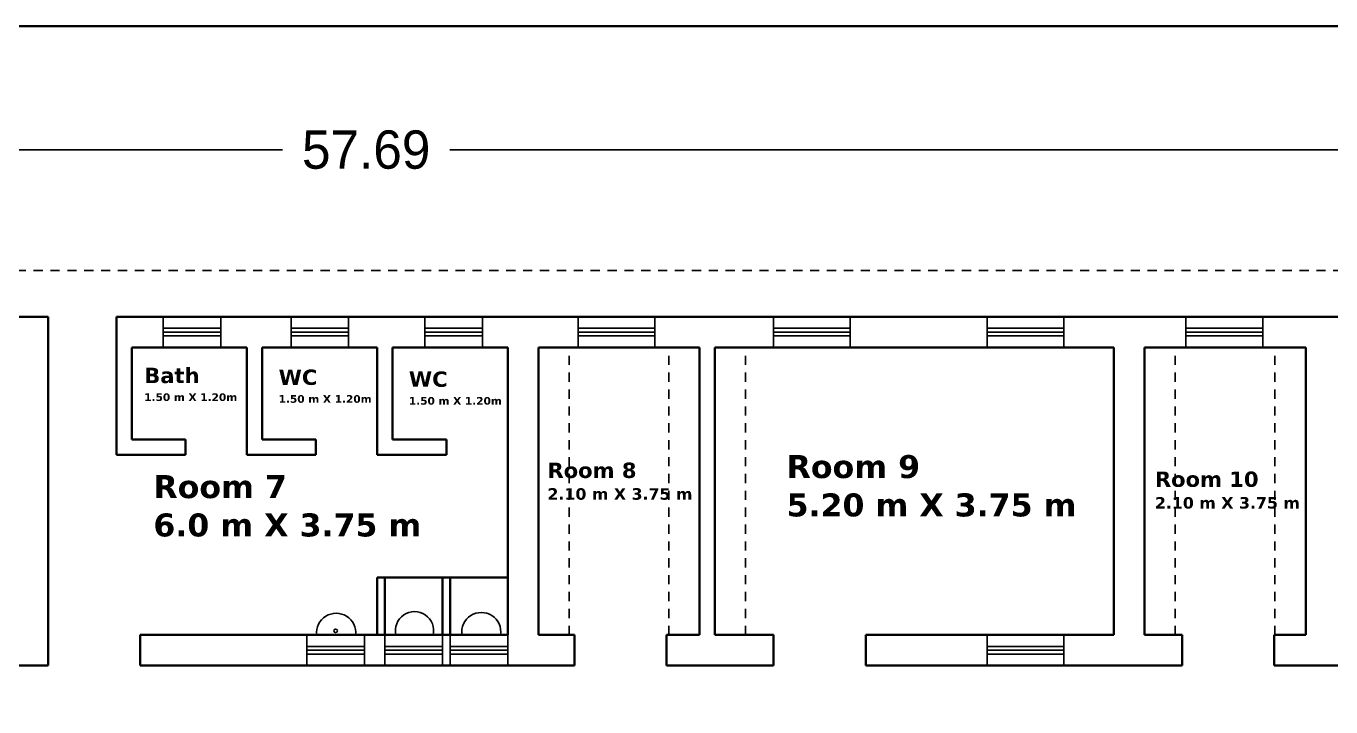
# Model space of a CAD drawing. Header units: inches. Extents: x 23 to 232, y -46 to 52.
# Drawn here: x 101.36 to 118.37, y -14.35 to -5.47 of the extents above; entities that cross this region are included whole.
import ezdxf

# ---------------------------------------------------------------- set-up
doc = ezdxf.new("R2010")
doc.units = ezdxf.units.IN
doc.header["$MEASUREMENT"] = 0
doc.linetypes.add('ACAD_ISO02W100', pattern=[15, 12, -3])
doc.dimstyles.get("Standard").update_dxf_attribs({"dimtxt": 0.18, "dimasz": 0.18, "dimexe": 0.18, "dimexo": 0.0625, "dimgap": 0.09, "dimtad": 0, "dimtih": 1, "dimtoh": 1, "dimdec": 4, "dimzin": 0, "dimdsep": 46, "dimtxsty": 'Standard', "dimcen": 0.09, "dimadec": 0, "dimazin": 0, "dimtfac": 1, "dimtdec": 4, "dimtofl": 0, "dimtmove": 0, "dimatfit": 3, "dimfxl": 1, "dimtolj": 1, "dimtzin": 0, "dimarcsym": 0})

# ---------------------------------------------------------------- blocks, each defined once
blk = doc.blocks.new('*D18')
at = {"color": 0, "lineweight": -2}
for p, q in [((76.949, -9.201), (76.949, -6.908)), ((134.639, -9.201), (134.639, -6.908)), ((77.129, -7.088), (104.704, -7.088)), ((134.459, -7.088), (106.884, -7.088))]:
    blk.add_line(p, q, dxfattribs=at)
at = {"color": 0}
for points in [[(77.129, -7.058), (77.129, -7.118), (76.949, -7.088)], [(134.459, -7.058), (134.459, -7.118), (134.639, -7.088)]]:
    blk.add_solid(points, dxfattribs=at)
at = {"layer": 'Defpoints', "color": 0}
for p in [(134.639, -7.088), (76.949, -9.264), (134.639, -9.264)]:
    blk.add_point(p, dxfattribs=at)
at = {"color": 0, "insert": (105.794, -7.088), "char_height": 0.5, "attachment_point": 5}
blk.add_mtext('\\A1;57.69', dxfattribs=at)

msp = doc.modelspace()

# ---------------------------------------------------------------- linework, layer by layer
at = {"linetype": 'ACAD_ISO02W100', "ltscale": 0.01}
for p, q in [((135.23885, -8.66363), (76.34885, -8.66363)), ((108.43885, -13.41363), (108.43885, -9.66363)), ((109.73885, -13.41363), (109.73885, -9.66363)), ((110.73885, -13.41363), (110.73885, -9.66363)), ((116.33885, -13.41363), (116.33885, -9.66363)), ((117.63885, -13.41363), (117.63885, -9.66363))]:
    msp.add_line(p, q, dxfattribs=at)
at = {"lineweight": 40}
for p, q in [((76.94885, -9.26363), (101.64885, -9.26363)), ((101.64885, -13.81363), (101.64885, -9.26363)), ((102.53885, -11.06363), (102.53885, -9.26363)), ((102.53885, -9.26363), (134.63885, -9.26363)), ((102.73885, -10.86363), (102.73885, -9.66363)), ((102.73885, -9.66363), (104.23885, -9.66363)), ((104.23885, -11.06363), (104.23885, -9.66363)), ((104.43885, -10.86363), (104.43885, -9.66363)), ((104.43885, -9.66363), (105.93885, -9.66363)), ((105.93885, -11.06363), (105.93885, -9.66363)), ((106.13885, -10.86363), (106.13885, -9.66363)), ((106.13885, -9.66363), (107.63885, -9.66363)), ((107.63885, -13.41363), (107.63885, -9.66363)), ((108.03885, -13.41363), (108.03885, -9.66363)), ((108.03885, -9.66363), (110.13885, -9.66363)), ((110.13885, -13.41363), (110.13885, -9.66363)), ((110.33885, -13.41363), (110.33885, -9.66363)), ((110.33885, -9.66363), (115.53885, -9.66363)), ((115.53885, -13.41363), (115.53885, -9.66363)), ((115.93885, -13.41363), (115.93885, -9.66363)), ((115.93885, -9.66363), (118.03885, -9.66363)), ((118.03885, -13.41363), (118.03885, -9.66363)), ((102.73885, -10.86363), (103.43885, -10.86363)), ((103.43885, -11.06363), (103.43885, -10.86363)), ((104.43885, -10.86363), (105.13885, -10.86363)), ((105.13885, -11.06363), (105.13885, -10.86363)), ((106.13885, -10.86363), (106.83885, -10.86363)), ((106.83885, -11.06363), (106.83885, -10.86363)), ((102.53885, -11.06363), (103.43885, -11.06363)), ((104.23885, -11.06363), (105.13885, -11.06363)), ((105.93885, -11.06363), (106.83885, -11.06363)), ((105.93885, -13.41363), (105.93885, -12.66363)), ((105.93885, -12.66363), (107.63885, -12.66363)), ((106.03885, -13.41363), (106.03885, -12.66363)), ((106.78885, -13.41363), (106.78885, -12.66363)), ((106.88885, -13.41363), (106.88885, -12.66363)), ((102.84885, -13.81363), (102.84885, -13.41363)), ((102.84885, -13.41363), (107.63885, -13.41363)), ((108.03885, -13.41363), (108.50927, -13.41363)), ((108.50927, -13.41363), (108.50927, -13.81363)), ((109.70927, -13.41363), (110.13885, -13.41363)), ((109.70927, -13.41363), (109.70927, -13.81363)), ((110.33885, -13.41363), (111.10395, -13.41363)), ((111.10395, -13.41363), (111.10395, -13.81363)), ((112.30395, -13.41363), (115.53885, -13.41363)), ((112.30395, -13.41363), (112.30395, -13.81363)), ((115.93885, -13.41363), (116.43005, -13.41363)), ((116.43005, -13.41363), (116.43005, -13.81363)), ((117.63005, -13.41363), (118.03885, -13.41363)), ((117.63005, -13.41363), (117.63005, -13.81363)), ((97.98206, -13.81363), (101.64885, -13.81363)), ((102.84885, -13.81363), (108.50927, -13.81363)), ((109.70927, -13.81363), (111.10395, -13.81363)), ((112.30395, -13.81363), (116.43005, -13.81363)), ((117.63005, -13.81363), (119.15273, -13.81363))]:
    msp.add_line(p, q, dxfattribs=at)
at = {"color": 6}
for p, q in [((103.14862, -9.66363), (103.14862, -9.26363)), ((103.89862, -9.66363), (103.89862, -9.26363)), ((104.81509, -9.66363), (104.81509, -9.26363)), ((105.56509, -9.66363), (105.56509, -9.26363)), ((106.55779, -9.66363), (106.55779, -9.26363)), ((107.30779, -9.66363), (107.30779, -9.26363)), ((108.55784, -9.26363), (108.55784, -9.66363)), ((109.55784, -9.26363), (109.55784, -9.66363)), ((111.10395, -9.26363), (111.10395, -9.66363)), ((112.10395, -9.26363), (112.10395, -9.66363)), ((113.8886, -9.26363), (113.8886, -9.66363)), ((114.8886, -9.26363), (114.8886, -9.66363)), ((116.47863, -9.26363), (116.47863, -9.66363)), ((117.47863, -9.26363), (117.47863, -9.66363)), ((103.14862, -9.41363), (103.89862, -9.41363)), ((103.14862, -9.46363), (103.89862, -9.46363)), ((103.14862, -9.51363), (103.89862, -9.51363)), ((104.81509, -9.41363), (105.56509, -9.41363)), ((104.81509, -9.46363), (105.56509, -9.46363)), ((104.81509, -9.51363), (105.56509, -9.51363)), ((106.55779, -9.41363), (107.30779, -9.41363)), ((106.55779, -9.46363), (107.30779, -9.46363)), ((106.55779, -9.51363), (107.30779, -9.51363)), ((108.55784, -9.41363), (109.55784, -9.41363)), ((108.55784, -9.46363), (109.55784, -9.46363)), ((108.55784, -9.51363), (109.55784, -9.51363)), ((111.10395, -9.41363), (112.10395, -9.41363)), ((111.10395, -9.46363), (112.10395, -9.46363)), ((111.10395, -9.51363), (112.10395, -9.51363)), ((113.8886, -9.41363), (114.8886, -9.41363)), ((113.8886, -9.46363), (114.8886, -9.46363)), ((113.8886, -9.51363), (114.8886, -9.51363)), ((116.47863, -9.41363), (117.47863, -9.41363)), ((116.47863, -9.46363), (117.47863, -9.46363)), ((116.47863, -9.51363), (117.47863, -9.51363)), ((105.02107, -13.81363), (105.02107, -13.41363)), ((105.77107, -13.81363), (105.77107, -13.41363)), ((106.03885, -13.81363), (106.03885, -13.41363)), ((106.78885, -13.81363), (106.78885, -13.41363)), ((106.88885, -13.81363), (106.88885, -13.41363)), ((107.63885, -13.81363), (107.63885, -13.41363)), ((113.8886, -13.41363), (113.8886, -13.81363)), ((114.8886, -13.41363), (114.8886, -13.81363)), ((105.02107, -13.56363), (105.77107, -13.56363)), ((106.03885, -13.56363), (106.78885, -13.56363)), ((106.88885, -13.56363), (107.63885, -13.56363)), ((113.8886, -13.56363), (114.8886, -13.56363)), ((105.02107, -13.61363), (105.77107, -13.61363)), ((105.02107, -13.66363), (105.77107, -13.66363)), ((106.03885, -13.61363), (106.78885, -13.61363)), ((106.03885, -13.66363), (106.78885, -13.66363)), ((106.88885, -13.61363), (107.63885, -13.61363)), ((106.88885, -13.66363), (107.63885, -13.66363)), ((113.8886, -13.61363), (114.8886, -13.61363)), ((113.8886, -13.66363), (114.8886, -13.66363))]:
    msp.add_line(p, q, dxfattribs=at)
at = {"lineweight": 40}
msp.add_lwpolyline([(138.19324, -5.47423), (69.87022, -5.47423), (69.87022, -45.82544), (138.19324, -45.82544)], close=True, dxfattribs=at)
msp.add_circle((105.39607, -13.36029), 0.02267)
for centre, radius, start, end in [((105.40293, -13.38649), 0.25499, 353.890793, 186.109207), ((106.42432, -13.35877), 0.24958, 347.303476, 192.696524), ((107.29422, -13.37613), 0.25499, 351.542531, 188.457469)]:
    msp.add_arc(centre, radius, start, end)

# ---------------------------------------------------------------- texts
at = {"width": 4.211625, "attachment_point": 1}
for s, insert, char_height in [('{\\fVerdana|b1|i0|c0|p34;Bath\\P\\H0.5x;1.50 m X 1.20m}', (102.90119, -9.93005), 0.2), ('{\\fVerdana|b1|i0|c0|p34;WC\\P\\H0.5x;1.50 m X 1.20m}', (104.65283, -9.95314), 0.2), ('{\\fVerdana|b1|i0|c0|p34;WC\\P\\H0.5x;1.50 m X 1.20m}', (106.3503, -9.97809), 0.2), ('{\\fVerdana|b1|i0|c0|p34;Room 8\\P\\H0.75x;2.10 m X 3.75 m}', (108.15655, -11.16707), 0.2), ('{\\fVerdana|b1|i0|c0|p34;Room 9\\P5.20 m X 3.75 m}', (111.2728, -11.06826), 0.3), ('{\\fVerdana|b1|i0|c0|p34;Room 7\\P6.0 m X 3.75 m}', (103.01991, -11.32955), 0.3), ('{\\fVerdana|b1|i0|c0|p34;Room 10\\P\\H0.75x;2.10 m X 3.75 m}', (116.07371, -11.28303), 0.2)]:
    msp.add_mtext(s, dxfattribs=dict(at, insert=insert, char_height=char_height))

# ---------------------------------------------------------------- dimensions: what is measured, and where the dimension line sits
dim = msp.add_linear_dim(base=(134.63885, -7.08794), p1=(76.94885, -9.26363), p2=(134.63885, -9.26363), dimstyle='Standard', override={"dimtxt": 0.5, "dimdec": 2})
dim.commit()
dim.dimension.update_dxf_attribs({"geometry": '*D18', "text_midpoint": (105.79385, -7.08794)})

doc.saveas('drawing.dxf')
